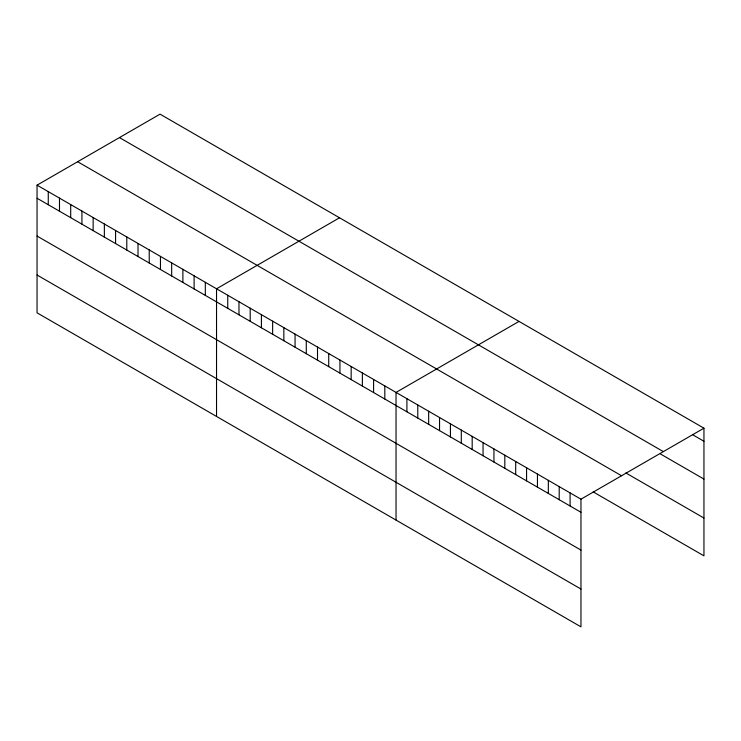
<?xml version="1.0" encoding="UTF-8"?>
<svg xmlns="http://www.w3.org/2000/svg" width="741" height="741" viewBox="0 0 741 741"><rect width="100%" height="100%" fill="white"/><g stroke="black" fill="none" stroke-linecap="round" stroke-linejoin="round"><path stroke-width="1.11" d="M37.05 185.157L580.963 499.184L580.963 626.849L37.05 312.822L37.05 185.157L160.037 114.151L703.95 428.178L703.95 555.843L593.189 491.894M339.526 217.78L216.539 288.786L216.539 416.451M519.015 321.409L396.037 392.415L396.037 520.08M580.963 499.184L703.95 428.178M693.076 434.986L703.95 441.265M119.449 137.585L663.362 451.612M660.435 453.955L703.95 479.075M625.821 472.925L703.95 518.033M77.638 161.723L621.551 475.75M37.05 198.245L580.963 512.272M37.05 236.055L580.963 550.081M37.05 275.013L580.963 589.039M570.088 492.904L570.088 505.992M559.205 486.624L559.205 499.712M548.331 480.344L548.331 493.432M537.447 474.064L537.447 487.152M526.573 467.784L526.573 480.872M515.69 461.495L515.69 474.592M504.816 455.215L504.816 468.312M493.941 448.935L493.941 462.032M483.058 442.655L483.058 455.752M472.184 436.375L472.184 449.472M461.3 430.095L461.3 443.183M450.426 423.815L450.426 436.903M439.543 417.535L439.543 430.623M428.668 411.255L428.668 424.343M417.785 404.975L417.785 418.063M406.911 398.695L406.911 411.783M384.811 385.941L384.811 399.029M373.594 379.457L373.594 392.554M362.377 372.982L362.377 386.07M351.16 366.508L351.16 379.596M339.943 360.033L339.943 373.121M328.726 353.55L328.726 366.647M317.509 347.075L317.509 360.163M306.283 340.601L306.283 353.689M295.066 334.126L295.066 347.214M283.849 327.642L283.849 340.74M272.632 321.168L272.632 334.256M261.416 314.693L261.416 327.781M250.199 308.219L250.199 321.307M238.982 301.735L238.982 314.832M227.756 295.261L227.756 308.349M205.322 282.312L205.322 295.4M194.105 275.828L194.105 288.925M182.888 269.353L182.888 282.441M171.671 262.879L171.671 275.967M160.454 256.405L160.454 269.492M149.228 249.921L149.228 263.018M138.011 243.446L138.011 256.534M126.794 236.972L126.794 250.06M115.577 230.497L115.577 243.585M104.361 224.014L104.361 237.111M93.144 217.539L93.144 230.627M81.927 211.065L81.927 224.153M70.701 204.59L70.701 217.678M59.484 198.106L59.484 211.204M48.267 191.632L48.267 204.72"/></g></svg>
